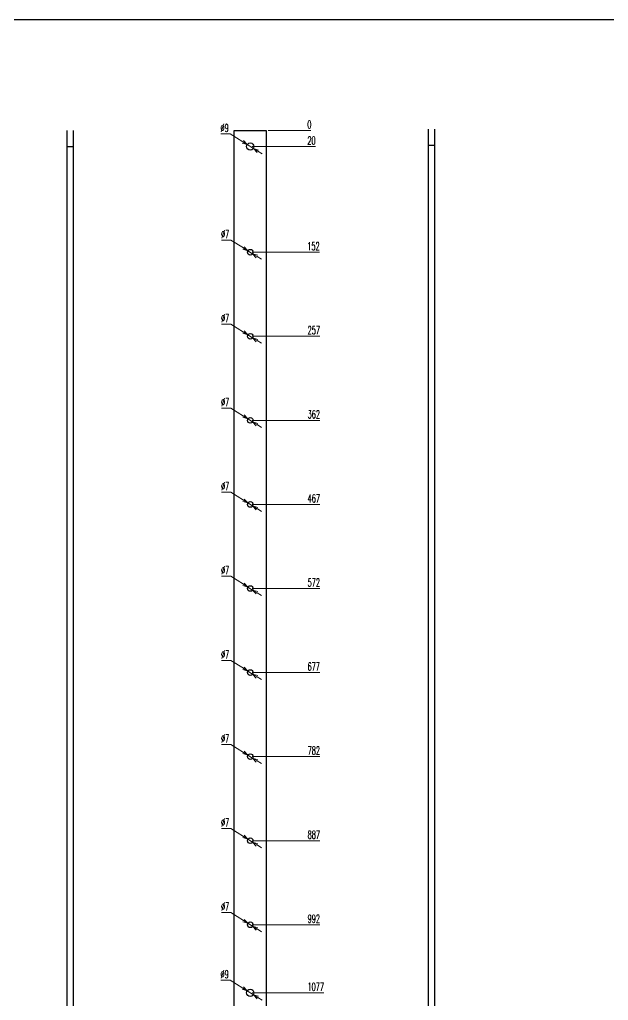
# Model space of a CAD drawing. Header units: millimetres. Extents: x 173893 to 258446, y -176540 to -123824.
# Drawn here: x 195085 to 195820, y -157498 to -156273 of the extents above; entities that cross this region are included whole.
import ezdxf

# ---------------------------------------------------------------- set-up
doc = ezdxf.new("R2010")
doc.units = ezdxf.units.MM
doc.header["$LTSCALE"] = 3
doc.layers.add('@.DM. NÉT CHÍNH', color=7, linetype='Continuous')
doc.styles.add('Ann_w01', font='romans.shx', dxfattribs={"width": 0.6, "bigfont": 'chineset.shx'})
doc.dimstyles.new('Dim 01_SC05', dxfattribs={"dimscale": 5, "dimtxt": 2, "dimasz": 1.3, "dimexe": 0.5, "dimexo": 0.5, "dimgap": 0.5, "dimtad": 1, "dimtoh": 1, "dimdec": 1, "dimzin": 12, "dimdsep": 46, "dimtxsty": 'Ann_w01', "dimblk": 'OPEN30', "dimcen": 1.5, "dimclrd": 6, "dimclre": 6, "dimclrt": 3, "dimadec": 1, "dimazin": 3, "dimtm": 1e-09, "dimtfac": 1, "dimtdec": 1, "dimtmove": 0, "dimatfit": 3, "dimldrblk": 'OPEN30', "dimfxl": 1, "dimtolj": 1, "dimlwd": 20, "dimlwe": 20, "dimarcsym": 0})

# ---------------------------------------------------------------- blocks, each defined once
blk = doc.blocks.new('*D1265')
at = {"layer": '@.DM. NÉT CHÍNH', "color": 6, "linetype": 'Continuous', "lineweight": 20, "transparency": 16777216}
blk.add_line((195395.1, -158003.8), (195464.6, -158003.8), dxfattribs=at)
at = {"layer": 'Defpoints', "color": 0, "linetype": 'Continuous', "transparency": 16777216}
for p in [(195372.6, -156411.8), (195392.6, -158003.8), (195441.8, -158003.8)]:
    blk.add_point(p, dxfattribs=at)
at = {"layer": '@.DM. NÉT CHÍNH', "color": 3, "linetype": 'Continuous', "transparency": 16777216, "insert": (195454.4, -157996.3), "char_height": 10, "attachment_point": 5, "style": 'Ann_w01'}
blk.add_mtext('\\A1;1592', dxfattribs=at)
blk = doc.blocks.new('_Open30')
at = {"color": 0, "linetype": 'ByBlock', "lineweight": -2}
for p, q in [((-1, 0.27), (0, 0)), ((0, 0), (-1, -0.27)), ((0, 0), (-1, 0))]:
    blk.add_line(p, q, dxfattribs=at)
blk = doc.blocks.new('*D1266')
at = {"layer": '@.DM. NÉT CHÍNH', "color": 6, "linetype": 'Continuous', "lineweight": 20, "transparency": 16777216}
blk.add_line((195375.1, -157983.8), (195464.6, -157983.8), dxfattribs=at)
at = {"layer": 'Defpoints', "color": 0, "linetype": 'Continuous', "transparency": 16777216}
for p in [(195372.6, -156411.8), (195372.6, -157983.8), (195441.8, -157983.8)]:
    blk.add_point(p, dxfattribs=at)
at = {"layer": '@.DM. NÉT CHÍNH', "color": 3, "linetype": 'Continuous', "transparency": 16777216, "insert": (195454.4, -157976.3), "char_height": 10, "attachment_point": 5, "style": 'Ann_w01'}
blk.add_mtext('\\A1;1572', dxfattribs=at)
blk = doc.blocks.new('*D1267')
at = {"layer": '@.DM. NÉT CHÍNH', "color": 6, "linetype": 'Continuous', "lineweight": 20, "transparency": 16777216}
blk.add_line((195395.1, -157953.8), (195464.6, -157953.8), dxfattribs=at)
at = {"layer": 'Defpoints', "color": 0, "linetype": 'Continuous', "transparency": 16777216}
for p in [(195372.6, -156411.8), (195392.6, -157953.8), (195441.8, -157953.8)]:
    blk.add_point(p, dxfattribs=at)
at = {"layer": '@.DM. NÉT CHÍNH', "color": 3, "linetype": 'Continuous', "transparency": 16777216, "insert": (195454.4, -157946.3), "char_height": 10, "attachment_point": 5, "style": 'Ann_w01'}
blk.add_mtext('\\A1;1542', dxfattribs=at)
blk = doc.blocks.new('*D1268')
at = {"layer": '@.DM. NÉT CHÍNH', "color": 6, "linetype": 'Continuous', "lineweight": 20, "transparency": 16777216}
blk.add_line((195395.1, -157891.8), (195464.6, -157891.8), dxfattribs=at)
at = {"layer": 'Defpoints', "color": 0, "linetype": 'Continuous', "transparency": 16777216}
for p in [(195372.6, -156411.8), (195392.6, -157891.8), (195441.8, -157891.8)]:
    blk.add_point(p, dxfattribs=at)
at = {"layer": '@.DM. NÉT CHÍNH', "color": 3, "linetype": 'Continuous', "transparency": 16777216, "insert": (195454.4, -157884.3), "char_height": 10, "attachment_point": 5, "style": 'Ann_w01'}
blk.add_mtext('\\A1;1480', dxfattribs=at)
blk = doc.blocks.new('*D1269')
at = {"layer": '@.DM. NÉT CHÍNH', "color": 6, "linetype": 'Continuous', "lineweight": 20, "transparency": 16777216}
blk.add_line((195375.1, -157863.8), (195464.6, -157863.8), dxfattribs=at)
at = {"layer": 'Defpoints', "color": 0, "linetype": 'Continuous', "transparency": 16777216}
for p in [(195372.6, -156411.8), (195372.6, -157863.8), (195441.8, -157863.8)]:
    blk.add_point(p, dxfattribs=at)
at = {"layer": '@.DM. NÉT CHÍNH', "color": 3, "linetype": 'Continuous', "transparency": 16777216, "insert": (195454.4, -157856.3), "char_height": 10, "attachment_point": 5, "style": 'Ann_w01'}
blk.add_mtext('\\A1;1452', dxfattribs=at)
blk = doc.blocks.new('*D1270')
at = {"layer": '@.DM. NÉT CHÍNH', "color": 6, "linetype": 'Continuous', "lineweight": 20, "transparency": 16777216}
blk.add_line((195375.1, -157788.8), (195464.6, -157788.8), dxfattribs=at)
at = {"layer": 'Defpoints', "color": 0, "linetype": 'Continuous', "transparency": 16777216}
for p in [(195372.6, -156411.8), (195372.6, -157788.8), (195441.8, -157788.8)]:
    blk.add_point(p, dxfattribs=at)
at = {"layer": '@.DM. NÉT CHÍNH', "color": 3, "linetype": 'Continuous', "transparency": 16777216, "insert": (195454.4, -157781.3), "char_height": 10, "attachment_point": 5, "style": 'Ann_w01'}
blk.add_mtext('\\A1;1377', dxfattribs=at)
blk = doc.blocks.new('*D1271')
at = {"layer": '@.DM. NÉT CHÍNH', "color": 6, "linetype": 'Continuous', "lineweight": 20, "transparency": 16777216}
blk.add_line((195375.1, -157713.8), (195464.6, -157713.8), dxfattribs=at)
at = {"layer": 'Defpoints', "color": 0, "linetype": 'Continuous', "transparency": 16777216}
for p in [(195372.6, -156411.8), (195372.6, -157713.8), (195441.8, -157713.8)]:
    blk.add_point(p, dxfattribs=at)
at = {"layer": '@.DM. NÉT CHÍNH', "color": 3, "linetype": 'Continuous', "transparency": 16777216, "insert": (195454.4, -157706.3), "char_height": 10, "attachment_point": 5, "style": 'Ann_w01'}
blk.add_mtext('\\A1;1302', dxfattribs=at)
blk = doc.blocks.new('*D1272')
at = {"layer": '@.DM. NÉT CHÍNH', "color": 6, "linetype": 'Continuous', "lineweight": 20, "transparency": 16777216}
blk.add_line((195375.1, -157638.8), (195464.6, -157638.8), dxfattribs=at)
at = {"layer": 'Defpoints', "color": 0, "linetype": 'Continuous', "transparency": 16777216}
for p in [(195372.6, -156411.8), (195372.6, -157638.8), (195441.8, -157638.8)]:
    blk.add_point(p, dxfattribs=at)
at = {"layer": '@.DM. NÉT CHÍNH', "color": 3, "linetype": 'Continuous', "transparency": 16777216, "insert": (195454.4, -157631.3), "char_height": 10, "attachment_point": 5, "style": 'Ann_w01'}
blk.add_mtext('\\A1;1227', dxfattribs=at)
blk = doc.blocks.new('*D1273')
at = {"layer": '@.DM. NÉT CHÍNH', "color": 6, "linetype": 'Continuous', "lineweight": 20, "transparency": 16777216}
blk.add_line((195375.1, -157563.8), (195464.6, -157563.8), dxfattribs=at)
at = {"layer": 'Defpoints', "color": 0, "linetype": 'Continuous', "transparency": 16777216}
for p in [(195372.6, -156411.8), (195372.6, -157563.8), (195441.8, -157563.8)]:
    blk.add_point(p, dxfattribs=at)
at = {"layer": '@.DM. NÉT CHÍNH', "color": 3, "linetype": 'Continuous', "transparency": 16777216, "insert": (195454.4, -157556.3), "char_height": 10, "attachment_point": 5, "style": 'Ann_w01'}
blk.add_mtext('\\A1;1152', dxfattribs=at)
blk = doc.blocks.new('*D1274')
at = {"layer": '@.DM. NÉT CHÍNH', "color": 6, "linetype": 'Continuous', "lineweight": 20, "transparency": 16777216}
blk.add_line((195375.1, -157488.8), (195464.6, -157488.8), dxfattribs=at)
at = {"layer": 'Defpoints', "color": 0, "linetype": 'Continuous', "transparency": 16777216}
for p in [(195372.6, -156411.8), (195372.6, -157488.8), (195441.8, -157488.8)]:
    blk.add_point(p, dxfattribs=at)
at = {"layer": '@.DM. NÉT CHÍNH', "color": 3, "linetype": 'Continuous', "transparency": 16777216, "insert": (195454.4, -157481.3), "char_height": 10, "attachment_point": 5, "style": 'Ann_w01'}
blk.add_mtext('\\A1;1077', dxfattribs=at)
blk = doc.blocks.new('*D1275')
at = {"layer": '@.DM. NÉT CHÍNH', "color": 6, "linetype": 'Continuous', "lineweight": 20, "transparency": 16777216}
blk.add_line((195375.1, -157403.8), (195459.7, -157403.8), dxfattribs=at)
at = {"layer": 'Defpoints', "color": 0, "linetype": 'Continuous', "transparency": 16777216}
for p in [(195372.6, -156411.8), (195372.6, -157403.8), (195441.8, -157403.8)]:
    blk.add_point(p, dxfattribs=at)
at = {"layer": '@.DM. NÉT CHÍNH', "color": 3, "linetype": 'Continuous', "transparency": 16777216, "insert": (195452, -157396.3), "char_height": 10, "attachment_point": 5, "style": 'Ann_w01'}
blk.add_mtext('\\A1;992', dxfattribs=at)
blk = doc.blocks.new('*D1276')
at = {"layer": '@.DM. NÉT CHÍNH', "color": 6, "linetype": 'Continuous', "lineweight": 20, "transparency": 16777216}
blk.add_line((195375.1, -157298.8), (195459.7, -157298.8), dxfattribs=at)
at = {"layer": 'Defpoints', "color": 0, "linetype": 'Continuous', "transparency": 16777216}
for p in [(195372.6, -156411.8), (195372.6, -157298.8), (195441.8, -157298.8)]:
    blk.add_point(p, dxfattribs=at)
at = {"layer": '@.DM. NÉT CHÍNH', "color": 3, "linetype": 'Continuous', "transparency": 16777216, "insert": (195452, -157291.3), "char_height": 10, "attachment_point": 5, "style": 'Ann_w01'}
blk.add_mtext('\\A1;887', dxfattribs=at)
blk = doc.blocks.new('*D1277')
at = {"layer": '@.DM. NÉT CHÍNH', "color": 6, "linetype": 'Continuous', "lineweight": 20, "transparency": 16777216}
blk.add_line((195375.1, -157193.8), (195459.7, -157193.8), dxfattribs=at)
at = {"layer": 'Defpoints', "color": 0, "linetype": 'Continuous', "transparency": 16777216}
for p in [(195372.6, -156411.8), (195372.6, -157193.8), (195441.8, -157193.8)]:
    blk.add_point(p, dxfattribs=at)
at = {"layer": '@.DM. NÉT CHÍNH', "color": 3, "linetype": 'Continuous', "transparency": 16777216, "insert": (195452, -157186.3), "char_height": 10, "attachment_point": 5, "style": 'Ann_w01'}
blk.add_mtext('\\A1;782', dxfattribs=at)
blk = doc.blocks.new('*D1278')
at = {"layer": '@.DM. NÉT CHÍNH', "color": 6, "linetype": 'Continuous', "lineweight": 20, "transparency": 16777216}
blk.add_line((195375.1, -157088.8), (195459.4, -157088.8), dxfattribs=at)
at = {"layer": 'Defpoints', "color": 0, "linetype": 'Continuous', "transparency": 16777216}
for p in [(195372.6, -156411.8), (195372.6, -157088.8), (195441.8, -157088.8)]:
    blk.add_point(p, dxfattribs=at)
at = {"layer": '@.DM. NÉT CHÍNH', "color": 3, "linetype": 'Continuous', "transparency": 16777216, "insert": (195451.9, -157081.3), "char_height": 10, "attachment_point": 5, "style": 'Ann_w01'}
blk.add_mtext('\\A1;677', dxfattribs=at)
blk = doc.blocks.new('*D1279')
at = {"layer": '@.DM. NÉT CHÍNH', "color": 6, "linetype": 'Continuous', "lineweight": 20, "transparency": 16777216}
blk.add_line((195375.1, -156983.8), (195459.7, -156983.8), dxfattribs=at)
at = {"layer": 'Defpoints', "color": 0, "linetype": 'Continuous', "transparency": 16777216}
for p in [(195372.6, -156411.8), (195372.6, -156983.8), (195441.8, -156983.8)]:
    blk.add_point(p, dxfattribs=at)
at = {"layer": '@.DM. NÉT CHÍNH', "color": 3, "linetype": 'Continuous', "transparency": 16777216, "insert": (195452, -156976.3), "char_height": 10, "attachment_point": 5, "style": 'Ann_w01'}
blk.add_mtext('\\A1;572', dxfattribs=at)
blk = doc.blocks.new('*D1280')
at = {"layer": '@.DM. NÉT CHÍNH', "color": 6, "linetype": 'Continuous', "lineweight": 20, "transparency": 16777216}
blk.add_line((195375.1, -156878.8), (195459.7, -156878.8), dxfattribs=at)
at = {"layer": 'Defpoints', "color": 0, "linetype": 'Continuous', "transparency": 16777216}
for p in [(195372.6, -156411.8), (195372.6, -156878.8), (195441.8, -156878.8)]:
    blk.add_point(p, dxfattribs=at)
at = {"layer": '@.DM. NÉT CHÍNH', "color": 3, "linetype": 'Continuous', "transparency": 16777216, "insert": (195452, -156871.3), "char_height": 10, "attachment_point": 5, "style": 'Ann_w01'}
blk.add_mtext('\\A1;467', dxfattribs=at)
blk = doc.blocks.new('*D1281')
at = {"layer": '@.DM. NÉT CHÍNH', "color": 6, "linetype": 'Continuous', "lineweight": 20, "transparency": 16777216}
blk.add_line((195375.1, -156773.8), (195459.7, -156773.8), dxfattribs=at)
at = {"layer": 'Defpoints', "color": 0, "linetype": 'Continuous', "transparency": 16777216}
for p in [(195372.6, -156411.8), (195372.6, -156773.8), (195441.8, -156773.8)]:
    blk.add_point(p, dxfattribs=at)
at = {"layer": '@.DM. NÉT CHÍNH', "color": 3, "linetype": 'Continuous', "transparency": 16777216, "insert": (195452, -156766.3), "char_height": 10, "attachment_point": 5, "style": 'Ann_w01'}
blk.add_mtext('\\A1;362', dxfattribs=at)
blk = doc.blocks.new('*D1282')
at = {"layer": '@.DM. NÉT CHÍNH', "color": 6, "linetype": 'Continuous', "lineweight": 20, "transparency": 16777216}
blk.add_line((195375.1, -156668.8), (195459.7, -156668.8), dxfattribs=at)
at = {"layer": 'Defpoints', "color": 0, "linetype": 'Continuous', "transparency": 16777216}
for p in [(195372.6, -156411.8), (195372.6, -156668.8), (195441.8, -156668.8)]:
    blk.add_point(p, dxfattribs=at)
at = {"layer": '@.DM. NÉT CHÍNH', "color": 3, "linetype": 'Continuous', "transparency": 16777216, "insert": (195452, -156661.3), "char_height": 10, "attachment_point": 5, "style": 'Ann_w01'}
blk.add_mtext('\\A1;257', dxfattribs=at)
blk = doc.blocks.new('*D1283')
at = {"layer": '@.DM. NÉT CHÍNH', "color": 6, "linetype": 'Continuous', "lineweight": 20, "transparency": 16777216}
blk.add_line((195375.1, -156563.8), (195458.9, -156563.8), dxfattribs=at)
at = {"layer": 'Defpoints', "color": 0, "linetype": 'Continuous', "transparency": 16777216}
for p in [(195372.6, -156411.8), (195372.6, -156563.8), (195441.8, -156563.8)]:
    blk.add_point(p, dxfattribs=at)
at = {"layer": '@.DM. NÉT CHÍNH', "color": 3, "linetype": 'Continuous', "transparency": 16777216, "insert": (195451.6, -156556.3), "char_height": 10, "attachment_point": 5, "style": 'Ann_w01'}
blk.add_mtext('\\A1;152', dxfattribs=at)
blk = doc.blocks.new('*D1284')
at = {"layer": '@.DM. NÉT CHÍNH', "color": 6, "linetype": 'Continuous', "lineweight": 20, "transparency": 16777216}
blk.add_line((195375.1, -156431.8), (195454, -156431.8), dxfattribs=at)
at = {"layer": 'Defpoints', "color": 0, "linetype": 'Continuous', "transparency": 16777216}
for p in [(195372.6, -156411.8), (195372.6, -156431.8), (195441.8, -156431.8)]:
    blk.add_point(p, dxfattribs=at)
at = {"layer": '@.DM. NÉT CHÍNH', "color": 3, "linetype": 'Continuous', "transparency": 16777216, "insert": (195449.1, -156424.3), "char_height": 10, "attachment_point": 5, "style": 'Ann_w01'}
blk.add_mtext('\\A1;20', dxfattribs=at)
blk = doc.blocks.new('*D1285')
at = {"layer": '@.DM. NÉT CHÍNH', "color": 6, "linetype": 'Continuous', "lineweight": 20, "transparency": 16777216}
blk.add_line((195395.1, -156411.8), (195448.3, -156411.8), dxfattribs=at)
at = {"layer": 'Defpoints', "color": 0, "linetype": 'Continuous', "transparency": 16777216}
for p in [(195372.6, -156411.8), (195392.6, -156411.8), (195441.8, -156411.8)]:
    blk.add_point(p, dxfattribs=at)
at = {"layer": '@.DM. NÉT CHÍNH', "color": 3, "linetype": 'Continuous', "transparency": 16777216, "insert": (195446.3, -156404.3), "char_height": 10, "attachment_point": 5, "style": 'Ann_w01'}
blk.add_mtext('\\A1;0', dxfattribs=at)
blk = doc.blocks.new('*D1286')
at = {"layer": '@.DM. NÉT CHÍNH', "color": 6, "linetype": 'Continuous', "lineweight": 20, "transparency": 16777216}
for p, q in [((195336.6, -156548.6), (195348.5, -156548.6)), ((195348.5, -156548.6), (195364.2, -156558.5)), ((195375.6, -156565.7), (195369.7, -156562)), ((195381.1, -156569.1), (195386.6, -156572.6))]:
    blk.add_line(p, q, dxfattribs=at)
at = {"layer": 'Defpoints', "color": 0, "linetype": 'Continuous', "transparency": 16777216}
for p in [(195369.7, -156562), (195375.6, -156565.7)]:
    blk.add_point(p, dxfattribs=at)
at = {"layer": '@.DM. NÉT CHÍNH', "color": 6, "linetype": 'Continuous', "lineweight": 20, "transparency": 16777216, "xscale": 6.5, "yscale": 6.5, "zscale": 6.5}
for p, rotation in [((195369.7, -156562), 327.7737308416866), ((195375.6, -156565.7), 147.7737308416866)]:
    blk.add_blockref('_Open30', p, dxfattribs=dict(at, rotation=rotation))
at = {"layer": '@.DM. NÉT CHÍNH', "color": 3, "linetype": 'Continuous', "transparency": 16777216, "insert": (195341.3, -156541.1), "char_height": 10, "attachment_point": 5, "style": 'Ann_w01'}
blk.add_mtext('\\A1;∅7', dxfattribs=at)
blk = doc.blocks.new('*D1287')
at = {"layer": '@.DM. NÉT CHÍNH', "color": 6, "linetype": 'Continuous', "lineweight": 20, "transparency": 16777216}
for p, q in [((195336.6, -156653.6), (195348.5, -156653.6)), ((195348.5, -156653.6), (195364.2, -156663.5)), ((195375.6, -156670.7), (195369.7, -156667)), ((195381.1, -156674.1), (195386.6, -156677.6))]:
    blk.add_line(p, q, dxfattribs=at)
at = {"layer": 'Defpoints', "color": 0, "linetype": 'Continuous', "transparency": 16777216}
for p in [(195369.7, -156667), (195375.6, -156670.7)]:
    blk.add_point(p, dxfattribs=at)
at = {"layer": '@.DM. NÉT CHÍNH', "color": 6, "linetype": 'Continuous', "lineweight": 20, "transparency": 16777216, "xscale": 6.5, "yscale": 6.5, "zscale": 6.5}
for p, rotation in [((195369.7, -156667), 327.773730840977), ((195375.6, -156670.7), 147.7737308409769)]:
    blk.add_blockref('_Open30', p, dxfattribs=dict(at, rotation=rotation))
at = {"layer": '@.DM. NÉT CHÍNH', "color": 3, "linetype": 'Continuous', "transparency": 16777216, "insert": (195341.3, -156646.1), "char_height": 10, "attachment_point": 5, "style": 'Ann_w01'}
blk.add_mtext('\\A1;∅7', dxfattribs=at)
blk = doc.blocks.new('*D1288')
at = {"layer": '@.DM. NÉT CHÍNH', "color": 6, "linetype": 'Continuous', "lineweight": 20, "transparency": 16777216}
for p, q in [((195336.6, -156758.6), (195348.5, -156758.6)), ((195348.5, -156758.6), (195364.2, -156768.5)), ((195375.6, -156775.7), (195369.7, -156772)), ((195381.1, -156779.1), (195386.6, -156782.6))]:
    blk.add_line(p, q, dxfattribs=at)
at = {"layer": 'Defpoints', "color": 0, "linetype": 'Continuous', "transparency": 16777216}
for p in [(195369.7, -156772), (195375.6, -156775.7)]:
    blk.add_point(p, dxfattribs=at)
at = {"layer": '@.DM. NÉT CHÍNH', "color": 6, "linetype": 'Continuous', "lineweight": 20, "transparency": 16777216, "xscale": 6.5, "yscale": 6.5, "zscale": 6.5}
for p, rotation in [((195369.7, -156772), 327.773730840806), ((195375.6, -156775.7), 147.773730840806)]:
    blk.add_blockref('_Open30', p, dxfattribs=dict(at, rotation=rotation))
at = {"layer": '@.DM. NÉT CHÍNH', "color": 3, "linetype": 'Continuous', "transparency": 16777216, "insert": (195341.3, -156751.1), "char_height": 10, "attachment_point": 5, "style": 'Ann_w01'}
blk.add_mtext('\\A1;∅7', dxfattribs=at)
blk = doc.blocks.new('*D1289')
at = {"layer": '@.DM. NÉT CHÍNH', "color": 6, "linetype": 'Continuous', "lineweight": 20, "transparency": 16777216}
for p, q in [((195336.6, -156863.6), (195348.5, -156863.6)), ((195348.5, -156863.6), (195364.2, -156873.5)), ((195375.6, -156880.7), (195369.7, -156877)), ((195381.1, -156884.1), (195386.6, -156887.6))]:
    blk.add_line(p, q, dxfattribs=at)
at = {"layer": 'Defpoints', "color": 0, "linetype": 'Continuous', "transparency": 16777216}
for p in [(195369.7, -156877), (195375.6, -156880.7)]:
    blk.add_point(p, dxfattribs=at)
at = {"layer": '@.DM. NÉT CHÍNH', "color": 6, "linetype": 'Continuous', "lineweight": 20, "transparency": 16777216, "xscale": 6.5, "yscale": 6.5, "zscale": 6.5}
for p, rotation in [((195369.7, -156877), 327.773730840955), ((195375.6, -156880.7), 147.773730840955)]:
    blk.add_blockref('_Open30', p, dxfattribs=dict(at, rotation=rotation))
at = {"layer": '@.DM. NÉT CHÍNH', "color": 3, "linetype": 'Continuous', "transparency": 16777216, "insert": (195341.3, -156856.1), "char_height": 10, "attachment_point": 5, "style": 'Ann_w01'}
blk.add_mtext('\\A1;∅7', dxfattribs=at)
blk = doc.blocks.new('*D1295')
at = {"layer": '@.DM. NÉT CHÍNH', "color": 6, "linetype": 'Continuous', "lineweight": 20, "transparency": 16777216}
for p, q in [((195336, -157473.1), (195347.7, -157473.1)), ((195347.7, -157473.1), (195363.3, -157483)), ((195376.5, -157491.2), (195368.8, -157486.4)), ((195381.9, -157494.7), (195387.4, -157498.1))]:
    blk.add_line(p, q, dxfattribs=at)
at = {"layer": 'Defpoints', "color": 0, "linetype": 'Continuous', "transparency": 16777216}
for p in [(195368.8, -157486.4), (195376.5, -157491.2)]:
    blk.add_point(p, dxfattribs=at)
at = {"layer": '@.DM. NÉT CHÍNH', "color": 6, "linetype": 'Continuous', "lineweight": 20, "transparency": 16777216, "xscale": 6.5, "yscale": 6.5, "zscale": 6.5}
for p, rotation in [((195368.8, -157486.4), 327.7737308409681), ((195376.5, -157491.2), 147.7737308409681)]:
    blk.add_blockref('_Open30', p, dxfattribs=dict(at, rotation=rotation))
at = {"layer": '@.DM. NÉT CHÍNH', "color": 3, "linetype": 'Continuous', "transparency": 16777216, "insert": (195340.6, -157465.6), "char_height": 10, "attachment_point": 5, "style": 'Ann_w01'}
blk.add_mtext('\\A1;∅9', dxfattribs=at)
blk = doc.blocks.new('*D1296')
at = {"layer": '@.DM. NÉT CHÍNH', "color": 6, "linetype": 'Continuous', "lineweight": 20, "transparency": 16777216}
for p, q in [((195336.6, -157388.6), (195348.5, -157388.6)), ((195348.5, -157388.6), (195364.2, -157398.5)), ((195375.6, -157405.7), (195369.7, -157402)), ((195381.1, -157409.1), (195386.6, -157412.6))]:
    blk.add_line(p, q, dxfattribs=at)
at = {"layer": 'Defpoints', "color": 0, "linetype": 'Continuous', "transparency": 16777216}
for p in [(195369.7, -157402), (195375.6, -157405.7)]:
    blk.add_point(p, dxfattribs=at)
at = {"layer": '@.DM. NÉT CHÍNH', "color": 6, "linetype": 'Continuous', "lineweight": 20, "transparency": 16777216, "xscale": 6.5, "yscale": 6.5, "zscale": 6.5}
for p, rotation in [((195369.7, -157402), 327.773730841231), ((195375.6, -157405.7), 147.773730841231)]:
    blk.add_blockref('_Open30', p, dxfattribs=dict(at, rotation=rotation))
at = {"layer": '@.DM. NÉT CHÍNH', "color": 3, "linetype": 'Continuous', "transparency": 16777216, "insert": (195341.3, -157381.1), "char_height": 10, "attachment_point": 5, "style": 'Ann_w01'}
blk.add_mtext('\\A1;∅7', dxfattribs=at)
blk = doc.blocks.new('*D1297')
at = {"layer": '@.DM. NÉT CHÍNH', "color": 6, "linetype": 'Continuous', "lineweight": 20, "transparency": 16777216}
for p, q in [((195336.6, -157283.6), (195348.5, -157283.6)), ((195348.5, -157283.6), (195364.2, -157293.5)), ((195375.6, -157300.7), (195369.7, -157297)), ((195381.1, -157304.1), (195386.6, -157307.6))]:
    blk.add_line(p, q, dxfattribs=at)
at = {"layer": 'Defpoints', "color": 0, "linetype": 'Continuous', "transparency": 16777216}
for p in [(195369.7, -157297), (195375.6, -157300.7)]:
    blk.add_point(p, dxfattribs=at)
at = {"layer": '@.DM. NÉT CHÍNH', "color": 6, "linetype": 'Continuous', "lineweight": 20, "transparency": 16777216, "xscale": 6.5, "yscale": 6.5, "zscale": 6.5}
for p, rotation in [((195369.7, -157297), 327.7737308429263), ((195375.6, -157300.7), 147.7737308429263)]:
    blk.add_blockref('_Open30', p, dxfattribs=dict(at, rotation=rotation))
at = {"layer": '@.DM. NÉT CHÍNH', "color": 3, "linetype": 'Continuous', "transparency": 16777216, "insert": (195341.3, -157276.1), "char_height": 10, "attachment_point": 5, "style": 'Ann_w01'}
blk.add_mtext('\\A1;∅7', dxfattribs=at)
blk = doc.blocks.new('*D1298')
at = {"layer": '@.DM. NÉT CHÍNH', "color": 6, "linetype": 'Continuous', "lineweight": 20, "transparency": 16777216}
for p, q in [((195336.6, -157178.6), (195348.5, -157178.6)), ((195348.5, -157178.6), (195364.2, -157188.5)), ((195375.6, -157195.7), (195369.7, -157192)), ((195381.1, -157199.1), (195386.6, -157202.6))]:
    blk.add_line(p, q, dxfattribs=at)
at = {"layer": 'Defpoints', "color": 0, "linetype": 'Continuous', "transparency": 16777216}
for p in [(195369.7, -157192), (195375.6, -157195.7)]:
    blk.add_point(p, dxfattribs=at)
at = {"layer": '@.DM. NÉT CHÍNH', "color": 6, "linetype": 'Continuous', "lineweight": 20, "transparency": 16777216, "xscale": 6.5, "yscale": 6.5, "zscale": 6.5}
for p, rotation in [((195369.7, -157192), 327.7737308415508), ((195375.6, -157195.7), 147.7737308415509)]:
    blk.add_blockref('_Open30', p, dxfattribs=dict(at, rotation=rotation))
at = {"layer": '@.DM. NÉT CHÍNH', "color": 3, "linetype": 'Continuous', "transparency": 16777216, "insert": (195341.3, -157171.1), "char_height": 10, "attachment_point": 5, "style": 'Ann_w01'}
blk.add_mtext('\\A1;∅7', dxfattribs=at)
blk = doc.blocks.new('*D1299')
at = {"layer": '@.DM. NÉT CHÍNH', "color": 6, "linetype": 'Continuous', "lineweight": 20, "transparency": 16777216}
for p, q in [((195336.6, -157073.6), (195348.5, -157073.6)), ((195348.5, -157073.6), (195364.2, -157083.5)), ((195375.6, -157090.7), (195369.7, -157087)), ((195381.1, -157094.1), (195386.6, -157097.6))]:
    blk.add_line(p, q, dxfattribs=at)
at = {"layer": 'Defpoints', "color": 0, "linetype": 'Continuous', "transparency": 16777216}
for p in [(195369.7, -157087), (195375.6, -157090.7)]:
    blk.add_point(p, dxfattribs=at)
at = {"layer": '@.DM. NÉT CHÍNH', "color": 6, "linetype": 'Continuous', "lineweight": 20, "transparency": 16777216, "xscale": 6.5, "yscale": 6.5, "zscale": 6.5}
for p, rotation in [((195369.7, -157087), 327.7737308409856), ((195375.6, -157090.7), 147.7737308409856)]:
    blk.add_blockref('_Open30', p, dxfattribs=dict(at, rotation=rotation))
at = {"layer": '@.DM. NÉT CHÍNH', "color": 3, "linetype": 'Continuous', "transparency": 16777216, "insert": (195341.3, -157066.1), "char_height": 10, "attachment_point": 5, "style": 'Ann_w01'}
blk.add_mtext('\\A1;∅7', dxfattribs=at)
blk = doc.blocks.new('*D1300')
at = {"layer": '@.DM. NÉT CHÍNH', "color": 6, "linetype": 'Continuous', "lineweight": 20, "transparency": 16777216}
for p, q in [((195336.6, -156968.6), (195348.5, -156968.6)), ((195348.5, -156968.6), (195364.2, -156978.5)), ((195375.6, -156985.7), (195369.7, -156982)), ((195381.1, -156989.1), (195386.6, -156992.6))]:
    blk.add_line(p, q, dxfattribs=at)
at = {"layer": 'Defpoints', "color": 0, "linetype": 'Continuous', "transparency": 16777216}
for p in [(195369.7, -156982), (195375.6, -156985.7)]:
    blk.add_point(p, dxfattribs=at)
at = {"layer": '@.DM. NÉT CHÍNH', "color": 6, "linetype": 'Continuous', "lineweight": 20, "transparency": 16777216, "xscale": 6.5, "yscale": 6.5, "zscale": 6.5}
for p, rotation in [((195369.7, -156982), 327.773730841888), ((195375.6, -156985.7), 147.7737308418881)]:
    blk.add_blockref('_Open30', p, dxfattribs=dict(at, rotation=rotation))
at = {"layer": '@.DM. NÉT CHÍNH', "color": 3, "linetype": 'Continuous', "transparency": 16777216, "insert": (195341.3, -156961.1), "char_height": 10, "attachment_point": 5, "style": 'Ann_w01'}
blk.add_mtext('\\A1;∅7', dxfattribs=at)
blk = doc.blocks.new('*D1331')
at = {"layer": '@.DM. NÉT CHÍNH', "color": 6, "linetype": 'Continuous', "lineweight": 20, "transparency": 16777216}
for p, q in [((195336, -156416.1), (195347.7, -156416.1)), ((195347.7, -156416.1), (195363.3, -156426)), ((195376.5, -156434.2), (195368.8, -156429.4)), ((195381.9, -156437.7), (195387.4, -156441.1))]:
    blk.add_line(p, q, dxfattribs=at)
at = {"layer": 'Defpoints', "color": 0, "linetype": 'Continuous', "transparency": 16777216}
for p in [(195368.8, -156429.4), (195376.5, -156434.2)]:
    blk.add_point(p, dxfattribs=at)
at = {"layer": '@.DM. NÉT CHÍNH', "color": 6, "linetype": 'Continuous', "lineweight": 20, "transparency": 16777216, "xscale": 6.5, "yscale": 6.5, "zscale": 6.5}
for p, rotation in [((195368.8, -156429.4), 327.773730841653), ((195376.5, -156434.2), 147.773730841653)]:
    blk.add_blockref('_Open30', p, dxfattribs=dict(at, rotation=rotation))
at = {"layer": '@.DM. NÉT CHÍNH', "color": 3, "linetype": 'Continuous', "transparency": 16777216, "insert": (195340.6, -156408.6), "char_height": 10, "attachment_point": 5, "style": 'Ann_w01'}
blk.add_mtext('\\A1;∅9', dxfattribs=at)

msp = doc.modelspace()

# ---------------------------------------------------------------- linework, layer by layer
at = {"color": 2}
for points in [[(195143.43, -156411.82), (195143.43, -157891.82), (195103.93, -157922.36), (195103.93, -157974.32)], [(195151.43, -156411.82), (195151.43, -157895.74), (195111.93, -157926.28), (195111.93, -157974.32)]]:
    msp.add_lwpolyline(points, dxfattribs=at)
at = {"color": 4}
msp.add_lwpolyline([(195352.64, -158003.82), (195352.64, -156411.82), (195392.64, -156411.82), (195392.64, -158003.82)], close=True, dxfattribs=at)
for points in [[(195594.72, -156410.24), (195594.72, -157890.24), (195534.22, -157917.57), (195534.22, -157972.74)], [(195602.72, -156410.24), (195602.72, -157895.4), (195542.22, -157922.74), (195542.22, -157972.74)]]:
    msp.add_lwpolyline(points, dxfattribs=at)
for centre, radius in [((195372.64, -156431.82), 4.5), ((195372.64, -156563.82), 3.5), ((195372.64, -156668.82), 3.5), ((195372.64, -156773.82), 3.5), ((195372.64, -156878.82), 3.5), ((195372.64, -156983.82), 3.5), ((195372.64, -157088.82), 3.5), ((195372.64, -157193.82), 3.5), ((195372.64, -157298.82), 3.5), ((195372.64, -157403.82), 3.5), ((195372.64, -157488.82), 4.5)]:
    msp.add_circle(centre, radius, dxfattribs=at)
at = {"layer": '@.DM. NÉT CHÍNH', "linetype": 'Continuous'}
for p, q in [((195594.72, -156430.24), (195602.72, -156430.24)), ((195143.43, -156431.82), (195151.43, -156431.82))]:
    msp.add_line(p, q, dxfattribs=at)
msp.add_lwpolyline([(191139.08, -156273.28), (197290.13, -156273.28), (197290.13, -160718.56), (191139.08, -160718.56)], close=True, dxfattribs=at)

# ---------------------------------------------------------------- dimensions: what is measured, and where the dimension line sits
for p1, p2, picture, middle in [((195376.45, -156434.22), (195368.84, -156429.42), '*D1331', (195340.62, -156416.09)), ((195375.6, -156565.68), (195369.68, -156561.95), '*D1286', (195341.32, -156548.62)), ((195375.6, -156670.68), (195369.68, -156666.95), '*D1287', (195341.32, -156653.62)), ((195375.6, -156775.68), (195369.68, -156771.95), '*D1288', (195341.32, -156758.62)), ((195375.6, -156880.68), (195369.68, -156876.95), '*D1289', (195341.32, -156863.62)), ((195375.6, -156985.68), (195369.68, -156981.95), '*D1300', (195341.32, -156968.62)), ((195375.6, -157090.68), (195369.68, -157086.95), '*D1299', (195341.32, -157073.62)), ((195375.6, -157195.68), (195369.68, -157191.95), '*D1298', (195341.32, -157178.62)), ((195375.6, -157300.68), (195369.68, -157296.95), '*D1297', (195341.32, -157283.62)), ((195375.6, -157405.68), (195369.68, -157401.95), '*D1296', (195341.32, -157388.62)), ((195376.45, -157491.22), (195368.84, -157486.42), '*D1295', (195340.62, -157473.09))]:
    dim = msp.add_diameter_dim_2p(p1=p1, p2=p2, dimstyle='Dim 01_SC05', dxfattribs=at)
    dim.commit()
    dim.dimension.update_dxf_attribs({"geometry": picture, "text_midpoint": middle, "dimtype": 163})
for feature_location, offset, origin, picture, middle in [((195392.64340059, -156411.81654145), (49.1422873, 0), (195372.64340059, -156411.81654145), '*D1285', (195446.28568789, -156404.31654145)), ((195392.64, -158003.82), (49.14, 0), (195372.64, -156411.82), '*D1265', (195454.43, -157996.32)), ((195372.64, -157983.82), (69.14, 0), (195372.64, -156411.82), '*D1266', (195454.43, -157976.32)), ((195392.64, -157953.82), (49.14, 0), (195372.64, -156411.82), '*D1267', (195454.43, -157946.32)), ((195392.64, -157891.82), (49.14, 0), (195372.64, -156411.82), '*D1268', (195454.43, -157884.32)), ((195372.64, -157863.82), (69.14, 0), (195372.64, -156411.82), '*D1269', (195454.43, -157856.32)), ((195372.64, -157788.82), (69.14, 0), (195372.64, -156411.82), '*D1270', (195454.43, -157781.32)), ((195372.64, -157713.82), (69.14, 0), (195372.64, -156411.82), '*D1271', (195454.43, -157706.32)), ((195372.64, -157638.82), (69.14, 0), (195372.64, -156411.82), '*D1272', (195454.43, -157631.32)), ((195372.64, -157563.82), (69.14, 0), (195372.64, -156411.82), '*D1273', (195454.43, -157556.32)), ((195372.64, -157488.82), (69.14, 0), (195372.64, -156411.82), '*D1274', (195454.43, -157481.32)), ((195372.64, -157403.82), (69.14, 0), (195372.64, -156411.82), '*D1275', (195452, -157396.32)), ((195372.64, -157298.82), (69.14, 0), (195372.64, -156411.82), '*D1276', (195452, -157291.32)), ((195372.64, -157193.82), (69.14, 0), (195372.64, -156411.82), '*D1277', (195452, -157186.32)), ((195372.64, -157088.82), (69.14, 0), (195372.64, -156411.82), '*D1278', (195451.86, -157081.32)), ((195372.64, -156983.82), (69.14, 0), (195372.64, -156411.82), '*D1279', (195452, -156976.32)), ((195372.64, -156878.82), (69.14, 0), (195372.64, -156411.82), '*D1280', (195452, -156871.32)), ((195372.64, -156773.82), (69.14, 0), (195372.64, -156411.82), '*D1281', (195452, -156766.32)), ((195372.64, -156668.82), (69.14, 0), (195372.64, -156411.82), '*D1282', (195452, -156661.32)), ((195372.64, -156563.82), (69.14, 0), (195372.64, -156411.82), '*D1283', (195451.57, -156556.32)), ((195372.64, -156431.82), (69.14, 0), (195372.64, -156411.82), '*D1284', (195449.14, -156424.32))]:
    dim = msp.add_ordinate_dim(feature_location=feature_location, offset=offset, dtype=0, origin=origin, dimstyle='Dim 01_SC05', dxfattribs=at)
    dim.commit()
    dim.dimension.update_dxf_attribs({"geometry": picture, "text_midpoint": middle})

doc.saveas('drawing.dxf')
